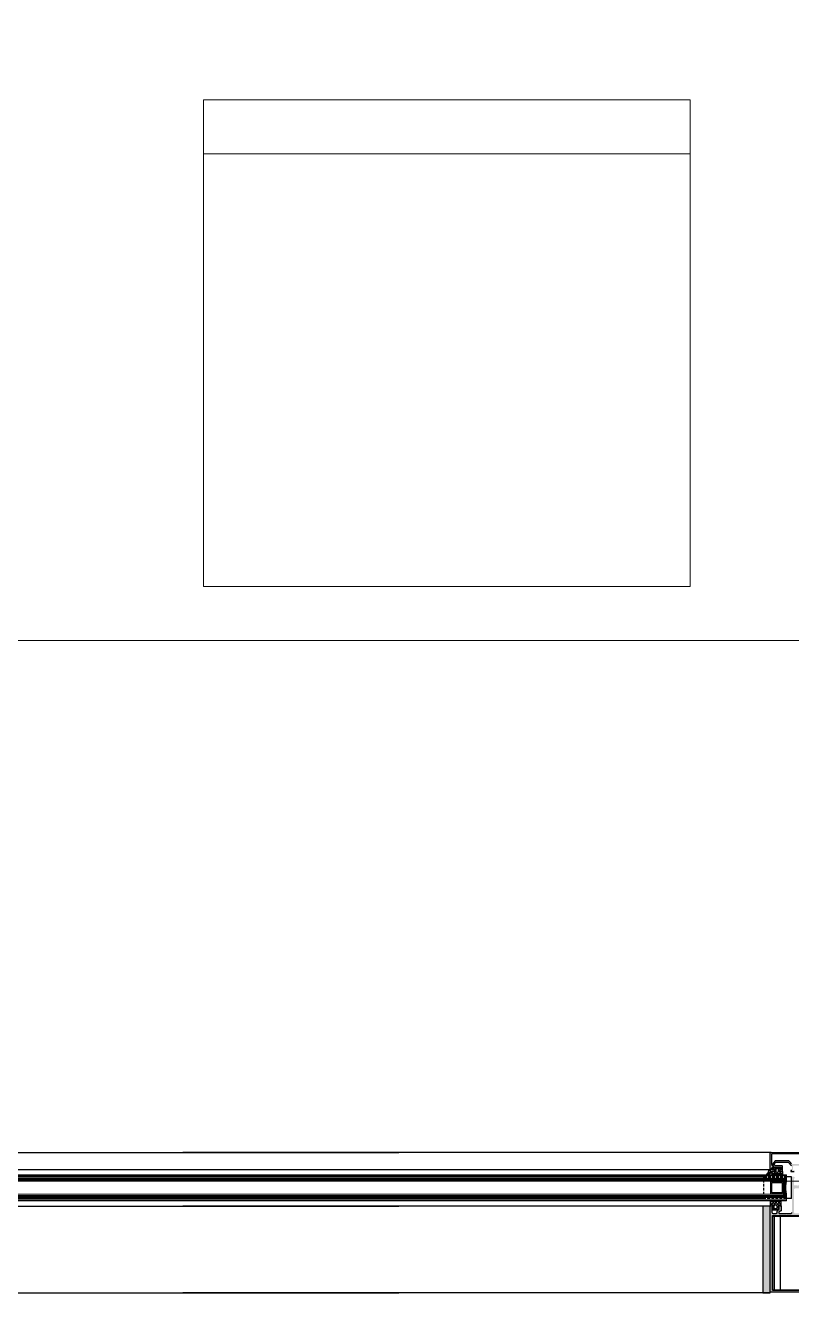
# Model space of a CAD drawing. Header units: millimetres. Extents: x 809 to 8159, y 33 to 4533.
# Drawn here: x 3675.8 to 3746.7, y 3467.1 to 3584.2 of the extents above; entities that cross this region are included whole.
import ezdxf

# ---------------------------------------------------------------- set-up
doc = ezdxf.new("R2010")
doc.units = ezdxf.units.MM
doc.linetypes.add('HIDDEN', pattern=[0.375, 0.25, -0.125])
for name, color, linetype in [('3', 11, 'Continuous'), ('5', 11, 'Continuous'), ('FITILLER', 240, 'Continuous'), ('GORUNUS-TARAMA', 11, 'Continuous')]:
    doc.layers.add(name, color=color, linetype=linetype)
doc.layers.add('cam', color=5, linetype='Continuous', lineweight=0)
doc.layers.add('TEFRİŞ', color=130, linetype='Continuous', lineweight=0)

# ---------------------------------------------------------------- blocks, each defined once
blk = doc.blocks.new('TABURE')
at = {"layer": 'TEFRİŞ'}
for p, q in [((34528.62, -4739.8), (34573.08, -4732.83)), ((34573.08, -4732.83), (34580.05, -4777.29)), ((34535.59, -4784.26), (34528.62, -4739.8)), ((34579.28, -4772.35), (34534.82, -4779.32)), ((34580.05, -4777.29), (34535.59, -4784.26))]:
    blk.add_line(p, q, dxfattribs=at)
blk = doc.blocks.new('ajsdfxcvzx')
h = blk.add_hatch(color=256)
edge = h.paths.add_edge_path()
edge.add_arc((35705.5, -5111.43), 0.05, 0, 90)
edge.add_line((35705.5, -5111.38), (35700.86, -5111.38))
edge.add_arc((35700.86, -5111.43), 0.05, 90, 180)
edge.add_line((35700.81, -5111.43), (35700.81, -5112.38))
edge.add_line((35700.81, -5112.38), (35700.94, -5112.49))
edge.add_arc((35700.91, -5112.53), 0.05, -40, 50, ccw=False)
edge.add_line((35700.95, -5112.56), (35700.71, -5112.84))
edge.add_arc((35700.7, -5112.83), 0.02, 180, 320, ccw=False)
edge.add_line((35700.68, -5112.83), (35700.68, -5111.3))
edge.add_arc((35700.73, -5111.3), 0.05, 90, 180, ccw=False)
edge.add_line((35700.73, -5111.25), (35705.63, -5111.25))
edge.add_arc((35705.63, -5111.3), 0.05, 0, 90, ccw=False)
edge.add_line((35705.68, -5111.3), (35705.68, -5112.83))
edge.add_arc((35705.66, -5112.83), 0.02, 220, 360, ccw=False)
edge.add_line((35705.64, -5112.84), (35705.41, -5112.56))
edge.add_arc((35705.45, -5112.53), 0.05, 130, 220, ccw=False)
edge.add_line((35705.42, -5112.49), (35705.55, -5112.38))
edge.add_line((35705.55, -5112.38), (35705.55, -5111.43))
h = blk.add_hatch(color=256)
edge = h.paths.add_edge_path()
edge.add_line((35704.66, -5112.62), (35705.26, -5112.62))
edge.add_line((35705.26, -5112.62), (35705.49, -5112.9))
edge.add_line((35705.49, -5112.9), (35705.29, -5112.9))
edge.add_line((35705.29, -5112.9), (35705.29, -5112.97))
edge.add_arc((35705.34, -5112.97), 0.05, 180, 270)
edge.add_line((35705.34, -5113.02), (35705.67, -5113.02))
edge.add_line((35705.67, -5113.02), (35705.67, -5112.92))
edge.add_line((35705.67, -5112.92), (35705.38, -5112.56))
edge.add_arc((35705.41, -5112.53), 0.05, 130, 220, ccw=False)
edge.add_line((35705.38, -5112.49), (35705.47, -5112.41))
edge.add_arc((35705.44, -5112.38), 0.05, 310, 400)
edge.add_line((35705.48, -5112.34), (35705.22, -5112.04))
edge.add_arc((35705.18, -5112.07), 0.05, 40, 90)
edge.add_line((35705.18, -5112.02), (35704, -5112.02))
edge.add_arc((35704, -5112.07), 0.05, 90, 135)
edge.add_line((35703.97, -5112.04), (35703.79, -5112.21))
edge.add_line((35703.79, -5112.21), (35703.79, -5112.26))
edge.add_line((35703.79, -5112.26), (35703.75, -5112.26))
edge.add_line((35703.75, -5112.26), (35703.69, -5112.31))
edge.add_arc((35703.66, -5112.28), 0.05, 270, 315, ccw=False)
edge.add_line((35703.66, -5112.33), (35702.7, -5112.33))
edge.add_arc((35702.7, -5112.28), 0.05, 225, 270, ccw=False)
edge.add_line((35702.66, -5112.31), (35702.61, -5112.26))
edge.add_line((35702.61, -5112.26), (35702.57, -5112.26))
edge.add_line((35702.57, -5112.26), (35702.57, -5112.21))
edge.add_line((35702.57, -5112.21), (35702.39, -5112.04))
edge.add_arc((35702.35, -5112.07), 0.05, 45, 90)
edge.add_line((35702.35, -5112.02), (35701.17, -5112.02))
edge.add_arc((35701.17, -5112.07), 0.05, 90, 140)
edge.add_line((35701.14, -5112.04), (35700.88, -5112.34))
edge.add_arc((35700.92, -5112.38), 0.05, 140, 230)
edge.add_line((35700.89, -5112.41), (35700.98, -5112.49))
edge.add_arc((35700.94, -5112.53), 0.05, -40, 50, ccw=False)
edge.add_line((35700.98, -5112.56), (35700.68, -5112.92))
edge.add_line((35700.68, -5112.92), (35700.68, -5113.02))
edge.add_line((35700.68, -5113.02), (35701.02, -5113.02))
edge.add_arc((35701.02, -5112.97), 0.05, 270, 360)
edge.add_line((35701.07, -5112.97), (35701.07, -5112.9))
edge.add_line((35701.07, -5112.9), (35700.87, -5112.9))
edge.add_line((35700.87, -5112.9), (35701.1, -5112.62))
edge.add_line((35701.1, -5112.62), (35701.7, -5112.62))
edge.add_line((35701.7, -5112.62), (35701.7, -5112.9))
edge.add_line((35701.7, -5112.9), (35701.57, -5112.9))
edge.add_line((35701.57, -5112.9), (35701.57, -5112.97))
edge.add_arc((35701.62, -5112.97), 0.05, 180, 270)
edge.add_line((35701.62, -5113.02), (35701.82, -5113.02))
edge.add_line((35701.82, -5113.02), (35701.82, -5112.55))
edge.add_arc((35701.77, -5112.55), 0.05, 0, 90)
edge.add_line((35701.77, -5112.5), (35701.2, -5112.5))
edge.add_arc((35701.2, -5112.45), 0.05, 230, 270, ccw=False)
edge.add_line((35701.16, -5112.49), (35701.06, -5112.4))
edge.add_arc((35701.09, -5112.36), 0.05, 140, 230, ccw=False)
edge.add_line((35701.05, -5112.33), (35701.19, -5112.16))
edge.add_arc((35701.23, -5112.19), 0.05, 90, 140, ccw=False)
edge.add_line((35701.23, -5112.14), (35702.3, -5112.14))
edge.add_arc((35702.3, -5112.19), 0.05, 45, 90, ccw=False)
edge.add_line((35702.34, -5112.16), (35702.66, -5112.48))
edge.add_arc((35702.63, -5112.52), 0.05, 0, 45, ccw=False)
edge.add_line((35702.68, -5112.52), (35702.68, -5112.92))
edge.add_line((35702.68, -5112.92), (35702.58, -5112.92))
edge.add_line((35702.58, -5112.92), (35702.58, -5113.02))
edge.add_line((35702.58, -5113.02), (35702.88, -5113.02))
edge.add_arc((35702.88, -5112.97), 0.05, 270, 360)
edge.add_line((35702.93, -5112.97), (35702.93, -5112.9))
edge.add_line((35702.93, -5112.9), (35702.8, -5112.9))
edge.add_line((35702.8, -5112.9), (35702.8, -5112.53))
edge.add_arc((35702.85, -5112.53), 0.05, 90, 180, ccw=False)
edge.add_line((35702.85, -5112.48), (35703.51, -5112.48))
edge.add_arc((35703.51, -5112.53), 0.05, 0, 90, ccw=False)
edge.add_line((35703.56, -5112.53), (35703.56, -5112.9))
edge.add_line((35703.56, -5112.9), (35703.43, -5112.9))
edge.add_line((35703.43, -5112.9), (35703.43, -5112.97))
edge.add_arc((35703.48, -5112.97), 0.05, 180, 270)
edge.add_line((35703.48, -5113.02), (35703.78, -5113.02))
edge.add_line((35703.78, -5113.02), (35703.78, -5112.92))
edge.add_line((35703.78, -5112.92), (35703.68, -5112.92))
edge.add_line((35703.68, -5112.92), (35703.68, -5112.52))
edge.add_arc((35703.73, -5112.52), 0.05, 135, 180, ccw=False)
edge.add_line((35703.69, -5112.48), (35704.02, -5112.16))
edge.add_arc((35704.05, -5112.19), 0.05, 90, 135, ccw=False)
edge.add_line((35704.05, -5112.14), (35705.13, -5112.14))
edge.add_arc((35705.13, -5112.19), 0.05, 40, 90, ccw=False)
edge.add_line((35705.17, -5112.16), (35705.31, -5112.33))
edge.add_arc((35705.27, -5112.36), 0.05, -50, 40, ccw=False)
edge.add_line((35705.3, -5112.4), (35705.19, -5112.49))
edge.add_arc((35705.16, -5112.45), 0.05, 270, 310, ccw=False)
edge.add_line((35705.16, -5112.5), (35704.59, -5112.5))
edge.add_arc((35704.59, -5112.55), 0.05, 90, 180)
edge.add_line((35704.54, -5112.55), (35704.54, -5113.02))
edge.add_line((35704.54, -5113.02), (35704.74, -5113.02))
edge.add_arc((35704.74, -5112.97), 0.05, 270, 360)
edge.add_line((35704.79, -5112.97), (35704.79, -5112.9))
edge.add_line((35704.79, -5112.9), (35704.66, -5112.9))
edge.add_line((35704.66, -5112.9), (35704.66, -5112.62))
h = blk.add_hatch(color=256)
edge = h.paths.add_edge_path()
edge.add_line((35700.93, -5116.24), (35700.93, -5116.31))
edge.add_line((35700.93, -5116.31), (35700.84, -5116.31))
edge.add_line((35700.84, -5116.31), (35700.84, -5116.79))
edge.add_arc((35700.94, -5116.79), 0.1, -180, -90)
edge.add_line((35700.94, -5116.89), (35701.22, -5116.89))
edge.add_arc((35701.22, -5116.79), 0.1, -90, 0)
edge.add_line((35701.32, -5116.79), (35701.32, -5116.71))
edge.add_arc((35701.37, -5116.71), 0.05, 135, 180, ccw=False)
edge.add_line((35701.33, -5116.68), (35701.5, -5116.51))
edge.add_arc((35701.47, -5116.47), 0.05, -45, 0)
edge.add_line((35701.52, -5116.47), (35701.52, -5116.31))
edge.add_line((35701.52, -5116.31), (35701.43, -5116.31))
edge.add_line((35701.43, -5116.31), (35701.43, -5116.24))
edge.add_arc((35701.48, -5116.24), 0.05, -270, -180, ccw=False)
edge.add_line((35701.48, -5116.19), (35701.68, -5116.19))
edge.add_line((35701.68, -5116.19), (35701.68, -5116.63))
edge.add_arc((35701.63, -5116.63), 0.05, -90, 0, ccw=False)
edge.add_line((35701.63, -5116.68), (35701.56, -5116.68))
edge.add_arc((35701.56, -5116.73), 0.05, 90, 135)
edge.add_line((35701.53, -5116.7), (35701.49, -5116.73))
edge.add_arc((35701.53, -5116.76), 0.05, 135, 180)
edge.add_line((35701.48, -5116.76), (35701.48, -5116.84))
edge.add_arc((35701.53, -5116.84), 0.05, -180, -90)
edge.add_line((35701.53, -5116.89), (35701.78, -5116.89))
edge.add_line((35701.78, -5116.89), (35702.15, -5116.89))
edge.add_line((35702.15, -5116.89), (35702.18, -5116.92))
edge.add_line((35702.18, -5116.92), (35702.21, -5116.89))
edge.add_line((35702.21, -5116.89), (35702.58, -5116.89))
edge.add_arc((35702.59, -5116.8), 0.0919, -95.0705, 0.955)
edge.add_line((35702.68, -5116.8), (35702.68, -5114.52))
edge.add_arc((35702.68, -5114.5), 0.02, -90, 90)
edge.add_line((35702.68, -5114.48), (35702.68, -5114.46))
edge.add_arc((35702.68, -5114.44), 0.02, -90, 90)
edge.add_line((35702.68, -5114.42), (35702.68, -5113.49))
edge.add_line((35702.68, -5113.49), (35702.82, -5113.49))
edge.add_arc((35702.82, -5113.55), 0.06, 0, 90, ccw=False)
edge.add_line((35702.88, -5113.55), (35702.95, -5113.55))
edge.add_arc((35702.95, -5113.58), 0.03, 0, 90, ccw=False)
edge.add_line((35702.98, -5113.58), (35702.98, -5113.62))
edge.add_arc((35702.95, -5113.62), 0.03, -90, 0, ccw=False)
edge.add_line((35702.95, -5113.65), (35702.88, -5113.65))
edge.add_line((35702.88, -5113.65), (35702.88, -5114.29))
edge.add_line((35702.88, -5114.29), (35703.13, -5114.29))
edge.add_line((35703.13, -5114.29), (35703.18, -5114.34))
edge.add_line((35703.18, -5114.34), (35703.23, -5114.29))
edge.add_line((35703.23, -5114.29), (35703.48, -5114.29))
edge.add_line((35703.48, -5114.29), (35703.48, -5113.65))
edge.add_line((35703.48, -5113.65), (35703.41, -5113.65))
edge.add_arc((35703.41, -5113.62), 0.03, -180, -90, ccw=False)
edge.add_line((35703.38, -5113.62), (35703.38, -5113.58))
edge.add_arc((35703.41, -5113.58), 0.03, -270, -180, ccw=False)
edge.add_line((35703.41, -5113.55), (35703.48, -5113.55))
edge.add_arc((35703.54, -5113.55), 0.06, 90, 180, ccw=False)
edge.add_line((35703.54, -5113.49), (35703.68, -5113.49))
edge.add_line((35703.68, -5113.49), (35703.68, -5114.42))
edge.add_arc((35703.68, -5114.44), 0.02, 90, 270)
edge.add_line((35703.68, -5114.46), (35703.68, -5114.48))
edge.add_arc((35703.68, -5114.5), 0.02, 90, 270)
edge.add_line((35703.68, -5114.52), (35703.68, -5116.8))
edge.add_arc((35703.77, -5116.8), 0.0919, 179.045, 275.0705)
edge.add_line((35703.78, -5116.89), (35704.15, -5116.89))
edge.add_line((35704.15, -5116.89), (35704.18, -5116.92))
edge.add_line((35704.18, -5116.92), (35704.21, -5116.89))
edge.add_line((35704.21, -5116.89), (35704.58, -5116.89))
edge.add_line((35704.58, -5116.89), (35704.83, -5116.89))
edge.add_arc((35704.83, -5116.84), 0.05, -90, 0)
edge.add_line((35704.88, -5116.84), (35704.88, -5116.76))
edge.add_arc((35704.83, -5116.76), 0.05, 0, 45)
edge.add_line((35704.86, -5116.73), (35704.83, -5116.7))
edge.add_arc((35704.8, -5116.73), 0.05, 45, 90)
edge.add_line((35704.8, -5116.68), (35704.73, -5116.68))
edge.add_arc((35704.73, -5116.63), 0.05, -180, -90, ccw=False)
edge.add_line((35704.68, -5116.63), (35704.68, -5116.19))
edge.add_line((35704.68, -5116.19), (35704.88, -5116.19))
edge.add_arc((35704.88, -5116.24), 0.05, 0, 90, ccw=False)
edge.add_line((35704.93, -5116.24), (35704.93, -5116.31))
edge.add_line((35704.93, -5116.31), (35704.84, -5116.31))
edge.add_line((35704.84, -5116.31), (35704.84, -5116.47))
edge.add_arc((35704.89, -5116.47), 0.05, 180, 225)
edge.add_line((35704.85, -5116.51), (35705.02, -5116.68))
edge.add_arc((35704.99, -5116.71), 0.05, 0, 45, ccw=False)
edge.add_line((35705.04, -5116.71), (35705.04, -5116.79))
edge.add_arc((35705.14, -5116.79), 0.1, -180, -90)
edge.add_line((35705.14, -5116.89), (35705.42, -5116.89))
edge.add_arc((35705.42, -5116.79), 0.1, -90, 0)
edge.add_line((35705.52, -5116.79), (35705.52, -5116.31))
edge.add_line((35705.52, -5116.31), (35705.43, -5116.31))
edge.add_line((35705.43, -5116.31), (35705.43, -5116.24))
edge.add_arc((35705.48, -5116.24), 0.05, -270, -180, ccw=False)
edge.add_line((35705.48, -5116.19), (35705.68, -5116.19))
edge.add_line((35705.68, -5116.19), (35705.68, -5124.18))
edge.add_line((35705.68, -5124.18), (35700.68, -5124.18))
edge.add_line((35700.68, -5124.18), (35700.68, -5116.19))
edge.add_line((35700.68, -5116.19), (35700.88, -5116.19))
edge.add_arc((35700.88, -5116.24), 0.05, 0, 90, ccw=False)
h.paths.add_polyline_path([(35705.48, -5117.08), (35705.48, -5123.98), (35700.88, -5123.98), (35700.88, -5117.08), (35703.18, -5117.08)], flags=16)
edge = h.paths.add_edge_path(flags=16)
edge.add_arc((35702.98, -5114.68), 0.1, 90, 180)
edge.add_line((35702.88, -5114.68), (35702.88, -5116.78))
edge.add_arc((35702.98, -5116.78), 0.1, -180, -90)
edge.add_line((35702.98, -5116.88), (35703.38, -5116.88))
edge.add_arc((35703.38, -5116.78), 0.1, -90, 0)
edge.add_line((35703.48, -5116.78), (35703.48, -5114.68))
edge.add_arc((35703.38, -5114.68), 0.1, 0, 90)
edge.add_line((35703.38, -5114.58), (35702.98, -5114.58))
h = blk.add_hatch()
h.set_pattern_fill('NET', color=256, angle=-90, style=0)
h.set_pattern_definition([(270, (35709.63655, -5172.36346), (-0.125, 2e-17), []), (180, (35709.63655, -5172.36346), (1e-17, 0.125), [])])
h.paths.add_polyline_path([(35701.88, -5113.94), (35701.88, -5115.1), (35702.18, -5115.1), (35702.14, -5114.91), (35702.12, -5114.67), (35702.12, -5114.41), (35702.15, -5114.08), (35702.17, -5113.94)])
at = {"layer": 'FITILLER'}
h = blk.add_hatch(dxfattribs=at)
h.set_pattern_fill('NET', color=256, scale=1.5, angle=-45, style=0)
h.set_pattern_definition([(315, (35717.6668, -5098.60583), (0.1325825, 0.1325825), []), (45, (35717.6668, -5098.60583), (-0.1325825, 0.1325825), [])])
edge = h.paths.add_edge_path(flags=16)
edge.add_arc((35701.3, -5112.85), 0.1, 90, 180)
edge.add_line((35701.2, -5112.85), (35701.2, -5112.97))
edge.add_arc((35701.3, -5112.97), 0.1, 180, 270)
edge.add_line((35701.3, -5113.07), (35701.35, -5113.07))
edge.add_arc((35701.35, -5112.97), 0.1, 270, 360)
edge.add_line((35701.45, -5112.97), (35701.45, -5112.85))
edge.add_arc((35701.35, -5112.85), 0.1, 0, 90)
edge.add_line((35701.35, -5112.75), (35701.3, -5112.75))
edge = h.paths.add_edge_path()
edge.add_arc((35700.34, -5113.01), 0.2, 319.7669, 350)
edge.add_line((35700.53, -5113.04), (35700.56, -5112.91))
edge.add_arc((35700.61, -5112.92), 0.05, 105, 170, ccw=False)
edge.add_line((35700.59, -5112.87), (35700.66, -5112.85))
edge.add_line((35700.66, -5112.85), (35700.66, -5113.02))
edge.add_line((35700.66, -5113.02), (35701.05, -5113.02))
edge.add_arc((35701.05, -5112.97), 0.05, 270, 360)
edge.add_line((35701.1, -5112.97), (35701.1, -5112.85))
edge.add_line((35701.1, -5112.85), (35701, -5112.85))
edge.add_line((35701, -5112.85), (35701, -5112.8))
edge.add_line((35701, -5112.8), (35701.07, -5112.67))
edge.add_arc((35701.11, -5112.7), 0.05, 90, 150, ccw=False)
edge.add_line((35701.11, -5112.65), (35701.53, -5112.65))
edge.add_arc((35701.53, -5112.7), 0.05, 30, 90, ccw=False)
edge.add_line((35701.57, -5112.67), (35701.65, -5112.8))
edge.add_line((35701.65, -5112.8), (35701.65, -5112.85))
edge.add_line((35701.65, -5112.85), (35701.55, -5112.85))
edge.add_line((35701.55, -5112.85), (35701.55, -5112.97))
edge.add_arc((35701.6, -5112.97), 0.05, 180, 270)
edge.add_line((35701.6, -5113.02), (35701.82, -5113.02))
edge.add_line((35701.82, -5113.02), (35701.82, -5113.37))
edge.add_line((35701.82, -5113.37), (35701.67, -5113.37))
edge.add_line((35701.67, -5113.37), (35701.67, -5113.22))
edge.add_arc((35701.62, -5113.22), 0.05, 360, 450)
edge.add_line((35701.62, -5113.17), (35701.6, -5113.17))
edge.add_arc((35701.6, -5113.22), 0.05, 90, 180)
edge.add_line((35701.55, -5113.22), (35701.55, -5113.37))
edge.add_line((35701.55, -5113.37), (35701.4, -5113.37))
edge.add_line((35701.4, -5113.37), (35701.4, -5113.22))
edge.add_arc((35701.35, -5113.22), 0.05, 0, 90)
edge.add_line((35701.35, -5113.17), (35701.33, -5113.17))
edge.add_arc((35701.33, -5113.22), 0.05, 90, 180)
edge.add_line((35701.28, -5113.22), (35701.28, -5113.37))
edge.add_line((35701.28, -5113.37), (35701.13, -5113.37))
edge.add_line((35701.13, -5113.37), (35701.13, -5113.22))
edge.add_arc((35701.08, -5113.22), 0.05, 0, 90)
edge.add_line((35701.08, -5113.17), (35701.06, -5113.17))
edge.add_arc((35701.06, -5113.22), 0.05, 90, 180)
edge.add_line((35701.01, -5113.22), (35701.01, -5113.37))
edge.add_line((35701.01, -5113.37), (35700.86, -5113.37))
edge.add_line((35700.86, -5113.37), (35700.86, -5113.22))
edge.add_arc((35700.81, -5113.22), 0.05, 0, 90)
edge.add_line((35700.81, -5113.17), (35700.7, -5113.17))
edge.add_arc((35700.7, -5113.22), 0.05, 90, 130)
edge.add_line((35700.67, -5113.19), (35700.35, -5113.45))
edge.add_arc((35700.31, -5113.42), 0.05, 139.7669, 319.7669, ccw=False)
edge.add_line((35700.28, -5113.39), (35700.49, -5113.14))
h = blk.add_hatch(dxfattribs=at)
h.set_pattern_fill('DOTS', color=256, scale=1.2, angle=-135, style=0)
h.set_pattern_definition([(225, (35842.240455, -5022.02654), (0.026516504, -0.079549513), [0, -0.075])])
h.paths.add_polyline_path([(35700.67, -5116.22), (35699.98, -5116.22), (35699.98, -5124.22), (35700.67, -5124.22)])
h = blk.add_hatch(dxfattribs=at)
h.set_pattern_fill('NET', color=256, scale=1.5, angle=-45, style=0)
h.set_pattern_definition([(315, (35713.42527, -5102.58182), (0.1325825, 0.1325825), []), (45, (35713.42527, -5102.58182), (-0.1325825, 0.1325825), [])])
edge = h.paths.add_edge_path(flags=16)
edge.add_arc((35701.2, -5116.21), 0.1, 0, 90, ccw=False)
edge.add_line((35701.3, -5116.21), (35701.3, -5116.37))
edge.add_arc((35701.2, -5116.37), 0.1, 270, 360, ccw=False)
edge.add_line((35701.2, -5116.47), (35701.15, -5116.47))
edge.add_arc((35701.15, -5116.37), 0.1, 180, 270, ccw=False)
edge.add_line((35701.05, -5116.37), (35701.05, -5116.21))
edge.add_arc((35701.15, -5116.21), 0.1, 90, 180, ccw=False)
edge.add_line((35701.15, -5116.11), (35701.2, -5116.11))
edge = h.paths.add_edge_path()
edge.add_line((35701.68, -5116.2), (35701.68, -5115.68))
edge.add_arc((35701.67, -5115.68), 0.01, 0, 135)
edge.add_line((35701.66, -5115.67), (35701.55, -5115.78))
edge.add_arc((35701.54, -5115.78), 0.00893, 225, 315, ccw=False)
edge.add_line((35701.54, -5115.78), (35701.43, -5115.67))
edge.add_arc((35701.42, -5115.68), 0.00893, 45, 135)
edge.add_line((35701.42, -5115.67), (35701.31, -5115.78))
edge.add_arc((35701.3, -5115.78), 0.00893, 225, 315, ccw=False)
edge.add_line((35701.29, -5115.78), (35701.19, -5115.67))
edge.add_arc((35701.18, -5115.68), 0.00893, 45, 135)
edge.add_line((35701.17, -5115.67), (35701.06, -5115.78))
edge.add_arc((35701.06, -5115.78), 0.00893, 225, 315, ccw=False)
edge.add_line((35701.05, -5115.78), (35700.94, -5115.67))
edge.add_arc((35700.93, -5115.68), 0.00893, 45, 135)
edge.add_line((35700.93, -5115.67), (35700.82, -5115.78))
edge.add_arc((35700.81, -5115.78), 0.00893, 225, 315, ccw=False)
edge.add_line((35700.81, -5115.78), (35700.7, -5115.67))
edge.add_arc((35700.69, -5115.68), 0.01, 45, 180)
edge.add_line((35700.68, -5115.68), (35700.68, -5116.2))
edge.add_line((35700.68, -5116.2), (35700.9, -5116.2))
edge.add_arc((35700.9, -5116.25), 0.05, 0, 90, ccw=False)
edge.add_line((35700.95, -5116.25), (35700.95, -5116.37))
edge.add_line((35700.95, -5116.37), (35700.85, -5116.37))
edge.add_line((35700.85, -5116.37), (35700.85, -5116.42))
edge.add_line((35700.85, -5116.42), (35700.93, -5116.55))
edge.add_arc((35700.97, -5116.52), 0.05, 210, 270)
edge.add_line((35700.97, -5116.57), (35701.39, -5116.57))
edge.add_arc((35701.39, -5116.52), 0.05, 270, 330)
edge.add_line((35701.43, -5116.55), (35701.5, -5116.42))
edge.add_line((35701.5, -5116.42), (35701.5, -5116.37))
edge.add_line((35701.5, -5116.37), (35701.4, -5116.37))
edge.add_line((35701.4, -5116.37), (35701.4, -5116.25))
edge.add_arc((35701.45, -5116.25), 0.05, 90, 180, ccw=False)
edge.add_line((35701.45, -5116.2), (35701.68, -5116.2))
at = {"linetype": 'HIDDEN'}
for p, q in [((35700.1, -5113.52), (35702.18, -5113.52)), ((35700.1, -5115.52), (35700.1, -5113.52)), ((35702.16, -5115.52), (35700.1, -5115.52))]:
    blk.add_line(p, q, dxfattribs=at)
blk.add_line((35702.17, -5113.52), (35702.18, -5113.52))
at = {"elevation": 0}
blk.add_lwpolyline([(35705.55, -5111.43, 0.414214), (35705.5, -5111.38), (35700.86, -5111.38, 0.414214), (35700.81, -5111.43), (35700.81, -5112.38), (35700.94, -5112.49, -0.414214), (35700.95, -5112.56), (35700.71, -5112.84, -0.700208), (35700.68, -5112.83), (35700.68, -5111.3, -0.414214), (35700.73, -5111.25), (35705.63, -5111.25, -0.414214), (35705.68, -5111.3), (35705.68, -5112.83, -0.700208), (35705.64, -5112.84), (35705.41, -5112.56, -0.414214), (35705.42, -5112.49), (35705.55, -5112.38)], format="xyb", close=True, dxfattribs=at)
for points in [[(35702.66, -5112.31), (35702.61, -5112.26), (35702.57, -5112.26), (35702.57, -5112.21), (35702.39, -5112.04, 0.198912), (35702.35, -5112.02), (35701.17, -5112.02, 0.221695), (35701.14, -5112.04), (35700.88, -5112.34, 0.414214), (35700.89, -5112.41), (35700.98, -5112.49, -0.414214), (35700.98, -5112.56), (35700.68, -5112.92), (35700.68, -5113.02), (35701.02, -5113.02, 0.414214), (35701.07, -5112.97), (35701.07, -5112.9), (35700.87, -5112.9), (35701.1, -5112.62), (35701.7, -5112.62), (35701.7, -5112.9), (35701.57, -5112.9), (35701.57, -5112.97, 0.414214), (35701.62, -5113.02), (35701.82, -5113.02), (35701.82, -5112.55, 0.414214), (35701.77, -5112.5), (35701.2, -5112.5, -0.176327), (35701.16, -5112.49), (35701.06, -5112.4, -0.414214), (35701.05, -5112.33), (35701.19, -5112.16, -0.221695), (35701.23, -5112.14), (35702.3, -5112.14, -0.198912), (35702.34, -5112.16), (35702.66, -5112.48, -0.198912)], [(35702.68, -5112.92), (35702.58, -5112.92), (35702.58, -5113.02), (35702.88, -5113.02, 0.414214)], [(35705.68, -5124.18), (35700.68, -5124.18), (35700.68, -5116.19), (35700.88, -5116.19, -0.414214), (35700.93, -5116.24), (35700.93, -5116.31), (35700.84, -5116.31), (35700.84, -5116.79, 0.414214), (35700.94, -5116.89), (35701.22, -5116.89, 0.414214), (35701.32, -5116.79), (35701.32, -5116.71, -0.198912), (35701.33, -5116.68), (35701.5, -5116.51, 0.198912), (35701.52, -5116.47), (35701.52, -5116.31), (35701.43, -5116.31), (35701.43, -5116.24, -0.414214), (35701.48, -5116.19), (35701.68, -5116.19), (35701.68, -5116.63, -0.414214), (35701.63, -5116.68), (35701.56, -5116.68, 0.198912), (35701.53, -5116.7), (35701.49, -5116.73, 0.198912), (35701.48, -5116.76), (35701.48, -5116.84, 0.414214), (35701.53, -5116.89), (35701.78, -5116.89), (35702.15, -5116.89), (35702.18, -5116.92), (35702.21, -5116.89), (35702.58, -5116.89, 0.445362), (35702.68, -5116.8)]]:
    blk.add_lwpolyline(points, format="xyb", dxfattribs=at)
for points in [[(35701.88, -5113.92), (35701.88, -5115.1), (35700.73, -5115.1), (35700.73, -5113.92)], [(35701.78, -5114.02), (35701.78, -5115), (35700.83, -5115), (35700.83, -5114.02)], [(35701.88, -5113.94), (35701.88, -5115.1), (35702.18, -5115.1), (35702.14, -5114.91), (35702.12, -5114.67), (35702.12, -5114.41), (35702.15, -5114.08), (35702.17, -5113.94)], [(35705.48, -5117.08), (35705.48, -5123.98), (35700.88, -5123.98), (35700.88, -5117.08), (35703.18, -5117.08)]]:
    blk.add_lwpolyline(points, close=True, dxfattribs=at)
at = {"layer": '3'}
for p, q in [((35702.64, -5113.52), (35702.18, -5113.52)), ((35702.64, -5115.52), (35702.64, -5113.52)), ((35702.64, -5115.52), (35702.18, -5115.52))]:
    blk.add_line(p, q, dxfattribs=at)
at = {"layer": '5'}
for p, q in [((35542.29, -5111.25), (35666.32, -5111.25)), ((35700.77, -5111.25), (35646.35, -5111.25)), ((35542.29, -5112.84), (35666.32, -5112.84)), ((35542.29, -5112.84), (35700.68, -5112.84)), ((35542.29, -5116.22), (35666.32, -5116.22)), ((35700.68, -5116.22), (35646.35, -5116.22)), ((35542.29, -5124.22), (35666.32, -5124.22)), ((35700.68, -5124.22), (35646.35, -5124.22))]:
    blk.add_line(p, q, dxfattribs=at)
at = {"layer": 'cam'}
for p, q in [((35666.32, -5113.32), (35540.79, -5113.32)), ((35666.32, -5113.42), (35540.79, -5113.42)), ((35666.32, -5113.62), (35540.79, -5113.62)), ((35666.32, -5113.72), (35540.79, -5113.72)), ((35666.32, -5113.82), (35540.79, -5113.82)), ((35666.32, -5113.52), (35542.94, -5113.52)), ((35646.35, -5113.32), (35702.18, -5113.32)), ((35646.35, -5113.42), (35702.18, -5113.42)), ((35646.35, -5113.52), (35700.05, -5113.52)), ((35646.35, -5113.62), (35702.18, -5113.62)), ((35646.35, -5113.72), (35702.18, -5113.72)), ((35646.35, -5113.82), (35702.18, -5113.82)), ((35702.18, -5113.32), (35702.18, -5113.92)), ((35666.32, -5113.92), (35540.79, -5113.92)), ((35646.35, -5113.92), (35702.18, -5113.92)), ((35666.32, -5115.12), (35540.79, -5115.12)), ((35666.32, -5115.22), (35540.79, -5115.22)), ((35666.32, -5115.32), (35540.79, -5115.32)), ((35666.32, -5115.42), (35540.79, -5115.42)), ((35666.32, -5115.62), (35540.79, -5115.62)), ((35666.32, -5115.72), (35540.79, -5115.72)), ((35666.32, -5115.52), (35542.95, -5115.52)), ((35646.35, -5115.12), (35702.18, -5115.12)), ((35646.35, -5115.22), (35702.18, -5115.22)), ((35646.35, -5115.32), (35702.18, -5115.32)), ((35646.35, -5115.42), (35702.18, -5115.42)), ((35646.35, -5115.52), (35700.06, -5115.52)), ((35646.35, -5115.62), (35702.18, -5115.62)), ((35646.35, -5115.72), (35702.18, -5115.72)), ((35702.18, -5115.12), (35702.18, -5115.72))]:
    blk.add_line(p, q, dxfattribs=at)
at = {"layer": 'FITILLER', "elevation": 0}
for points in [[(35700.49, -5113.14, 0.132688), (35700.53, -5113.04), (35700.56, -5112.91, -0.291473), (35700.59, -5112.87), (35700.66, -5112.85), (35700.66, -5113.02), (35701.05, -5113.02, 0.414214), (35701.1, -5112.97), (35701.1, -5112.85), (35701, -5112.85), (35701, -5112.8), (35701.07, -5112.67, -0.267949), (35701.11, -5112.65), (35701.53, -5112.65, -0.267949), (35701.57, -5112.67), (35701.65, -5112.8), (35701.65, -5112.85), (35701.55, -5112.85), (35701.55, -5112.97, 0.414214), (35701.6, -5113.02), (35701.82, -5113.02), (35701.82, -5113.37), (35701.67, -5113.37), (35701.67, -5113.22, 0.414214), (35701.62, -5113.17), (35701.6, -5113.17, 0.414214), (35701.55, -5113.22), (35701.55, -5113.37), (35701.4, -5113.37), (35701.4, -5113.22, 0.414214), (35701.35, -5113.17), (35701.33, -5113.17, 0.414214), (35701.28, -5113.22), (35701.28, -5113.37), (35701.13, -5113.37), (35701.13, -5113.22, 0.414214), (35701.08, -5113.17), (35701.06, -5113.17, 0.414214), (35701.01, -5113.22), (35701.01, -5113.37), (35700.86, -5113.37), (35700.86, -5113.22, 0.414214), (35700.81, -5113.17), (35700.7, -5113.17, 0.176327), (35700.67, -5113.19), (35700.35, -5113.45, -1), (35700.28, -5113.39)], [(35701.3, -5112.75, 0.414214), (35701.2, -5112.85), (35701.2, -5112.97, 0.414214), (35701.3, -5113.07), (35701.35, -5113.07, 0.414214), (35701.45, -5112.97), (35701.45, -5112.85, 0.414214), (35701.35, -5112.75)], [(35701.68, -5116.2), (35701.68, -5115.68, 0.668179), (35701.66, -5115.67), (35701.55, -5115.78, -0.414214), (35701.54, -5115.78), (35701.43, -5115.67, 0.414214), (35701.42, -5115.67), (35701.31, -5115.78, -0.414214), (35701.29, -5115.78), (35701.19, -5115.67, 0.414214), (35701.17, -5115.67), (35701.06, -5115.78, -0.414214), (35701.05, -5115.78), (35700.94, -5115.67, 0.414214), (35700.93, -5115.67), (35700.82, -5115.78, -0.414214), (35700.81, -5115.78), (35700.7, -5115.67, 0.668179), (35700.68, -5115.68), (35700.68, -5116.2), (35700.9, -5116.2, -0.414214), (35700.95, -5116.25), (35700.95, -5116.37), (35700.85, -5116.37), (35700.85, -5116.42), (35700.93, -5116.55, 0.267949), (35700.97, -5116.57), (35701.39, -5116.57, 0.267949), (35701.43, -5116.55), (35701.5, -5116.42), (35701.5, -5116.37), (35701.4, -5116.37), (35701.4, -5116.25, -0.414214), (35701.45, -5116.2)], [(35701.2, -5116.11, -0.414214), (35701.3, -5116.21), (35701.3, -5116.37, -0.414214), (35701.2, -5116.47), (35701.15, -5116.47, -0.414214), (35701.05, -5116.37), (35701.05, -5116.21, -0.414214), (35701.15, -5116.11)]]:
    blk.add_lwpolyline(points, format="xyb", close=True, dxfattribs=at)
blk.add_lwpolyline([(35700.67, -5116.22), (35699.98, -5116.22), (35699.98, -5124.22), (35700.67, -5124.22)], close=True, dxfattribs=at)
at = {"layer": 'GORUNUS-TARAMA'}
for p, q in [((35700.89, -5117.14), (35700.89, -5123.98)), ((35700.89, -5117.14), (35705.46, -5117.14)), ((35701.04, -5117.14), (35701.04, -5123.98)), ((35701.59, -5117.14), (35701.59, -5123.98)), ((35700.89, -5123.98), (35705.46, -5123.98))]:
    blk.add_line(p, q, dxfattribs=at)

msp = doc.modelspace()

# ---------------------------------------------------------------- linework, layer by layer
at = {"layer": 'TEFRİŞ', "elevation": 0}
msp.add_lwpolyline([(3141.83, 3527.35), (3141.83, 3477.35), (3911.83, 3477.35), (3911.83, 3527.35)], close=True, dxfattribs=at)

# ---------------------------------------------------------------- block references
at = {"layer": 'GORUNUS-TARAMA'}
msp.add_blockref('ajsdfxcvzx', (-31955.96, 8591.27), dxfattribs=at)
at = {"layer": 'TEFRİŞ', "rotation": 171.0863108917131}
msp.add_blockref('TABURE', (37114.5, -6500.3), dxfattribs=at)

doc.saveas('drawing.dxf')
